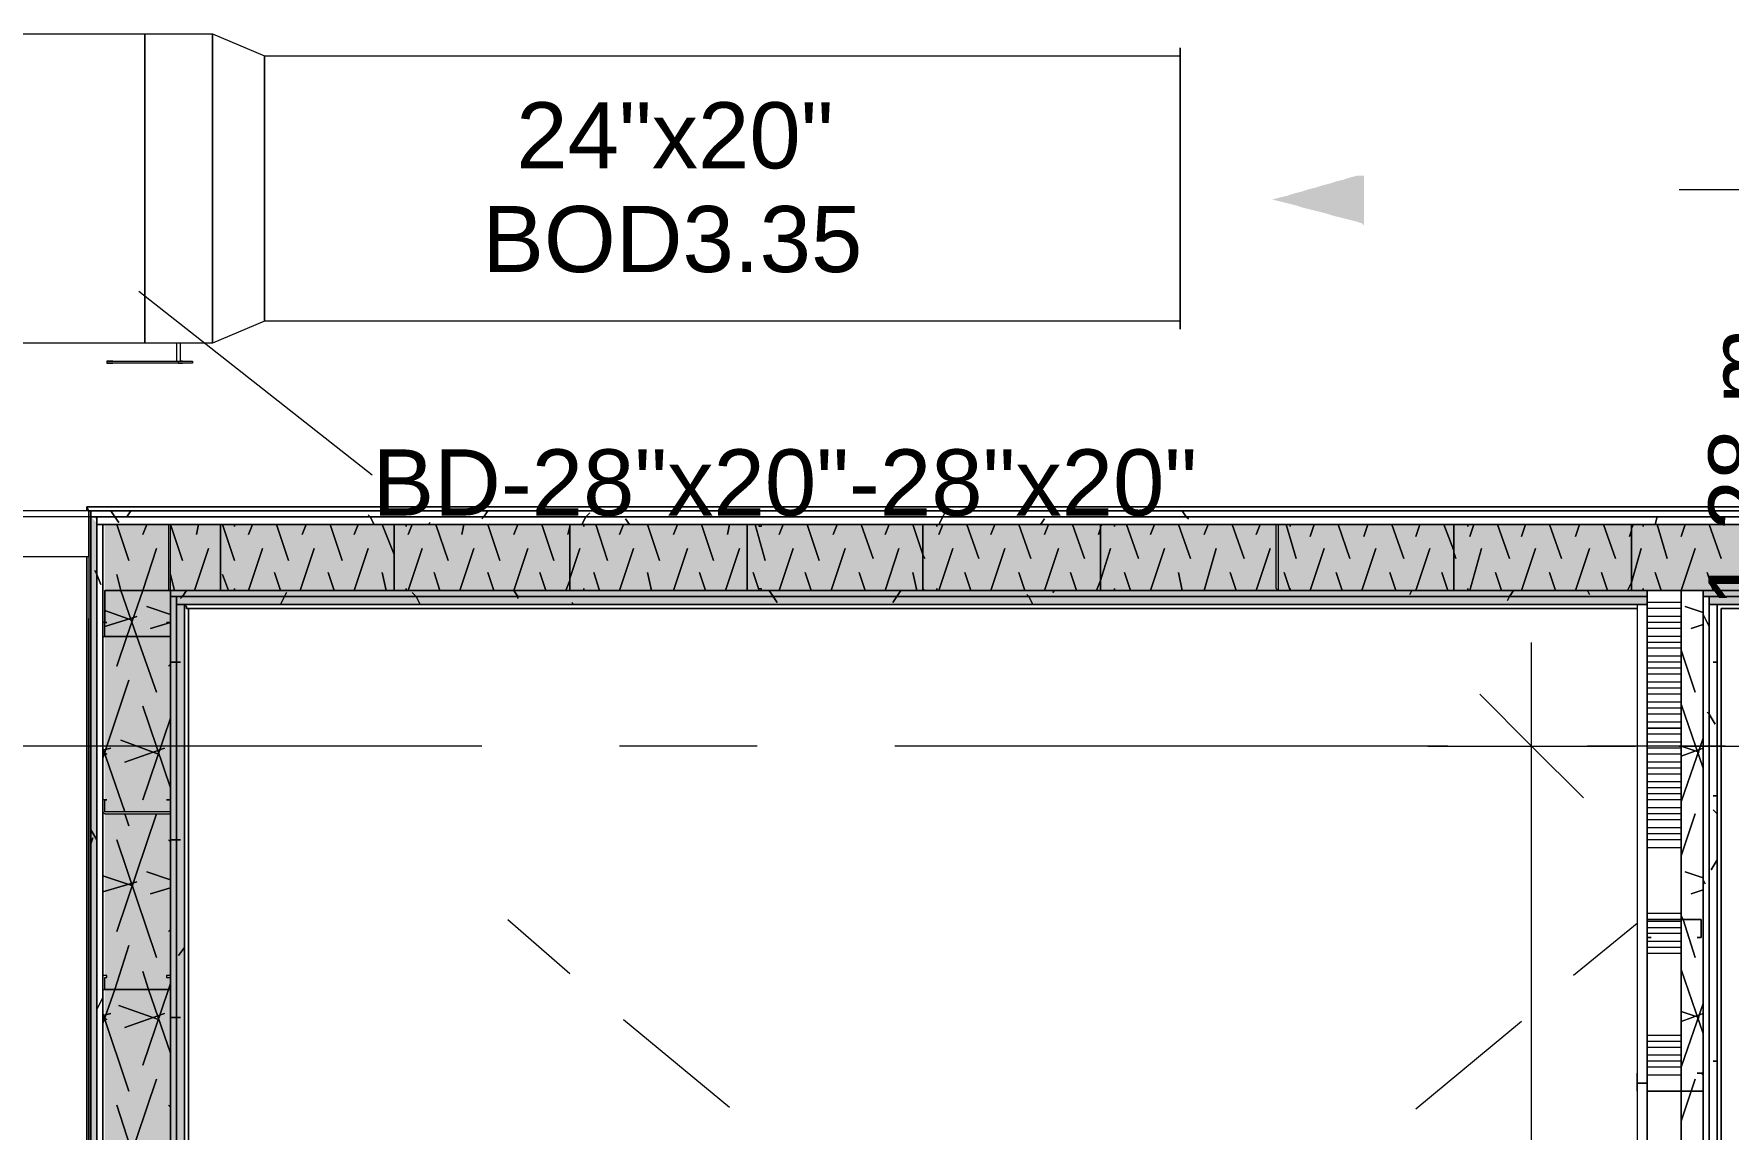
# Model space of a CAD drawing. Header units: metres. Extents: x -2 to 237, y -8 to 52.
# Drawn here: x 19.262 to 23.153, y 32.763 to 35.279 of the extents above; entities that cross this region are included whole.
import ezdxf

# ---------------------------------------------------------------- set-up
doc = ezdxf.new("R2010")
doc.units = ezdxf.units.M
doc.layers.add('HVAC - Ductos', color=5, linetype='Continuous', lineweight=0)
doc.layers.add('PDF3_Text', color=7, linetype='Continuous', lineweight=0)
doc.layers.add('PDF3_Geometry', color=7, linetype='Continuous', lineweight=0, true_color=0xaaaaaa)
doc.layers.add('PDF3_Solid Fills', color=7, linetype='Continuous', lineweight=0, true_color=0xffffff)
doc.styles.add('PDF Helvetica', font='')
doc.styles.get('PDF Helvetica').set_extended_font_data('Helvetica')

msp = doc.modelspace()

# ---------------------------------------------------------------- hatches: boundary and pattern name
at = {"layer": 'HVAC - Ductos', "lineweight": 0, "transparency": 33554559}
msp.add_hatch(color=256, dxfattribs=at).paths.add_polyline_path([(22.3166, 34.8391), (22.3166, 34.9537), (22.3029, 34.9537), (22.2845, 34.9491), (22.2708, 34.9445), (22.2525, 34.9399), (22.2387, 34.9354), (22.2204, 34.9308), (22.2066, 34.9262), (22.1883, 34.9217), (22.1745, 34.9171), (22.1562, 34.9125), (22.1425, 34.9079), (22.1058, 34.8987), (22.1608, 34.8849), (22.1745, 34.8804), (22.2295, 34.8667), (22.2433, 34.8621), (22.2983, 34.8483), (22.312, 34.8437)])
at = {"layer": 'PDF3_Solid Fills', "lineweight": 0, "transparency": 33554559}
h = msp.add_hatch(color=256, dxfattribs=at)
h.paths.add_polyline_path([(19.4062, 34.1562), (19.3925, 34.1699), (19.3879, 34.1699), (19.3879, 24.0132), (19.3925, 24.0132), (19.4062, 24.0086)])
h.paths.add_polyline_path([(19.4062, 34.1608), (19.4062, 34.1699), (19.397, 34.1699)])
h = msp.add_hatch(color=256, dxfattribs=at)
h.paths.add_polyline_path([(23.1095, 33.9866), (23.1095, 33.9683), (25.5433, 33.9683), (25.5433, 33.9866)])
h.paths.add_polyline_path([(29.0726, 33.9683), (29.0954, 33.9683), (29.0954, 34.1699), (29.0817, 34.1699), (29.0817, 33.9866), (29.0726, 33.9866)])
h.paths.add_polyline_path([(25.6854, 33.9866), (25.6854, 33.9683), (28.9304, 33.9683), (28.9304, 33.9866)])
h.paths.add_polyline_path([(22.9675, 33.9866), (19.5895, 33.9866), (19.5895, 33.9683), (22.9675, 33.9683)])
h = msp.add_hatch(color=256, dxfattribs=at)
h.paths.add_polyline_path([(19.5712, 34.0004), (19.5712, 34.1516), (19.4245, 34.1516), (19.4245, 34.0004)])
h.paths.add_polyline_path([(19.5757, 34.1516), (19.5757, 34.0004), (29.0634, 34.0004), (29.0634, 34.1516)])
for points in [[(29.0772, 34.005), (29.0772, 34.1516), (19.5757, 34.1516), (19.5712, 34.005), (19.5712, 34.1516), (19.4245, 34.1516), (19.4245, 34.0004), (29.0954, 34.0004), (29.0954, 34.1516), (29.0817, 34.1516)], [(19.4245, 34.0004), (19.4245, 31.4612), (19.5483, 31.4612), (19.4245, 31.4566), (19.4199, 24.1828), (19.5735, 24.1782), (19.5757, 24.1782), (19.5757, 34.0004)]]:
    msp.add_hatch(color=256, dxfattribs=at).paths.add_polyline_path(points)
h = msp.add_hatch(color=256, dxfattribs=at)
h.paths.add_polyline_path([(29.0772, 34.0004), (29.0772, 34.1516), (29.0726, 34.1516), (29.0726, 33.9867), (29.0817, 33.9867), (29.0817, 34.0004)])
h.paths.add_polyline_path([(25.6854, 34.0004), (25.6854, 33.9867), (28.9442, 33.9867), (28.9442, 34.0004)])
h.paths.add_polyline_path([(23.0958, 34.0004), (23.0958, 33.9867), (25.5617, 33.9867), (25.5617, 34.0004)])
h.paths.add_polyline_path([(22.9675, 34.0004), (19.5757, 34.0004), (19.5757, 33.9867), (22.9675, 33.9867)])
h = msp.add_hatch(color=256, dxfattribs=at)
h.paths.add_polyline_path([(19.5757, 31.0211), (19.5895, 31.0211), (19.5895, 33.9866), (19.5757, 33.9866)])
h.paths.add_polyline_path([(19.5895, 30.8928), (19.5757, 30.8928), (19.5757, 24.1919), (19.5895, 24.1919)])
h = msp.add_hatch(color=256, dxfattribs=at)
h.paths.add_polyline_path([(19.5895, 31.0211), (19.6078, 31.0211), (19.6078, 33.9683), (19.5895, 33.9683)])
h.paths.add_polyline_path([(19.5895, 24.2103), (19.6078, 24.2103), (19.6078, 30.8745), (19.5895, 30.8745)])

# ---------------------------------------------------------------- linework, layer by layer
at = {"layer": 'HVAC - Ductos', "lineweight": 0}
for points in [[(19.5162, 34.5687), (19.2091, 34.5687), (19.2091, 35.2791), (19.5162, 35.2791)], [(19.7912, 34.6191), (19.672, 34.5687), (19.672, 35.2791), (19.7912, 35.2287)], [(19.7912, 35.2287), (21.8949, 35.2287), (21.8949, 34.6191), (19.7912, 34.6191)], [(21.8949, 34.6008), (21.8949, 35.2471)], [(21.8949, 35.2287), (21.8949, 34.6191)], [(21.8949, 35.2012), (21.8949, 35.2058)], [(21.8949, 35.1875), (21.8949, 35.1921)], [(21.8949, 35.0867), (21.8949, 35.0912)], [(21.8949, 35.0729), (21.8949, 35.0775)], [(21.8949, 34.9217), (21.8949, 34.9262)], [(21.8949, 34.9079), (21.8949, 34.9125)], [(21.8949, 34.7933), (21.8949, 34.7979)], [(21.8949, 34.7567), (21.8949, 34.7612)], [(21.8949, 34.7429), (21.8949, 34.7475)], [(21.8949, 34.6421), (21.8949, 34.6467)], [(21.8949, 34.6283), (21.8949, 34.6329)]]:
    msp.add_lwpolyline(points, close=True, dxfattribs=at)
for points in [[(21.8949, 35.2287), (21.8949, 34.6191), (21.8949, 35.2287)], [(21.8949, 35.2287), (21.8949, 34.6191), (21.8949, 35.2287)], [(21.8949, 35.2287), (21.8949, 34.6191), (21.8949, 35.2287)], [(21.8949, 35.2287), (21.8949, 34.6191), (21.8949, 35.2287)], [(21.8949, 35.2287), (21.8949, 34.6191), (21.8949, 35.2287)], [(21.8949, 35.2287), (21.8949, 34.6191), (21.8949, 35.2287)], [(21.8949, 35.2287), (21.8949, 34.6191), (21.8949, 35.2287)], [(21.8949, 35.2287), (21.8949, 34.6191), (21.8949, 35.2287)], [(21.8949, 35.2287), (21.8949, 34.6191), (21.8949, 35.2287)], [(21.8949, 35.2287), (21.8949, 34.6191), (21.8949, 35.2287)], [(21.8949, 35.2287), (21.8949, 34.6191), (21.8949, 35.2287)], [(21.8949, 35.2287), (21.8949, 34.6191), (21.8949, 35.2287)], [(21.8949, 35.2287), (21.8949, 34.6191), (21.8949, 35.2287)], [(21.8949, 35.2287), (21.8949, 34.6191), (21.8949, 35.2287)], [(21.8949, 35.2287), (21.8949, 34.6191), (21.8949, 35.2287)], [(21.8949, 35.2287), (21.8949, 34.6191), (21.8949, 35.2287)], [(21.8949, 35.2287), (21.8949, 34.6191), (21.8949, 35.2287)], [(21.8949, 35.2287), (21.8949, 34.6191), (21.8949, 35.2287)], [(21.8949, 35.2287), (21.8949, 34.6191), (21.8949, 35.2287)], [(21.8949, 35.2287), (21.8949, 34.6191), (21.8949, 35.2287)], [(21.8949, 35.2287), (21.8949, 34.6191), (21.8949, 35.2287)], [(21.8949, 35.2287), (21.8949, 34.6191), (21.8949, 35.2287)], [(21.8949, 35.2287), (21.8949, 34.6191), (21.8949, 35.2287)], [(21.8949, 35.2287), (21.8949, 34.6191), (21.8949, 35.2287)], [(21.8949, 35.2287), (21.8949, 34.6191), (21.8949, 35.2287)], [(21.8949, 35.2287), (21.8949, 34.6191), (21.8949, 35.2287)], [(21.8949, 35.2287), (21.8949, 34.6191), (21.8949, 35.2287)], [(21.8949, 35.2287), (21.8949, 34.6191), (21.8949, 35.2287)], [(21.8949, 35.2287), (21.8949, 34.6191), (21.8949, 35.2287)], [(21.8949, 35.2287), (21.8949, 34.6191), (21.8949, 35.2287)], [(21.8949, 35.2287), (21.8949, 34.6191), (21.8949, 35.2287)], [(21.8949, 35.2287), (21.8949, 34.6191), (21.8949, 35.2287)], [(21.8949, 35.2287), (21.8949, 34.6191), (21.8949, 35.2287)], [(21.8949, 35.2287), (21.8949, 34.6191), (21.8949, 35.2287)], [(21.8949, 35.2287), (21.8949, 34.6191), (21.8949, 35.2287)], [(21.8949, 35.2287), (21.8949, 34.6191), (21.8949, 35.2287)], [(21.8949, 35.2287), (21.8949, 34.6191), (21.8949, 35.2287)], [(21.8949, 35.2287), (21.8949, 34.6191), (21.8949, 35.2287)], [(21.8949, 35.2287), (21.8949, 34.6191), (21.8949, 35.2287)], [(21.8949, 35.2012), (21.8949, 35.2058), (21.8949, 35.2012)], [(21.8949, 35.1875), (21.8949, 35.1921), (21.8949, 35.1875)], [(21.8949, 35.1371), (21.8949, 35.1417), (21.8949, 35.1371)], [(21.8949, 35.0867), (21.8949, 35.0912), (21.8949, 35.0867)], [(21.8949, 35.0729), (21.8949, 35.0775), (21.8949, 35.0729)], [(21.8949, 35.0225), (21.8949, 35.0271), (21.8949, 35.0225)], [(21.8949, 34.9721), (21.8949, 34.9767), (21.8949, 34.9721)], [(21.8949, 34.9721), (21.8949, 34.9767), (21.8949, 34.9721)], [(21.8949, 34.9217), (21.8949, 34.9262), (21.8949, 34.9217)], [(21.8949, 34.9079), (21.8949, 34.9125), (21.8949, 34.9079)], [(23.0408, 34.9217), (23.2791, 34.9217), (23.5175, 34.9217)], [(21.8949, 34.8575), (21.8949, 34.8621), (21.8949, 34.8575)], [(21.8949, 34.8071), (21.8949, 34.8117), (21.8949, 34.8071)], [(21.8949, 34.8071), (21.8949, 34.8117), (21.8949, 34.8071)], [(21.8949, 34.7933), (21.8949, 34.7979), (21.8949, 34.7933)], [(21.8949, 34.7567), (21.8949, 34.7612), (21.8949, 34.7567)], [(21.8949, 34.7429), (21.8949, 34.7475), (21.8949, 34.7429)], [(19.5025, 34.6879), (20.0387, 34.2662)], [(21.8949, 34.6925), (21.8949, 34.6971), (21.8949, 34.6925)], [(21.8949, 34.6421), (21.8949, 34.6467), (21.8949, 34.6421)], [(21.8949, 34.6283), (21.8949, 34.6329), (21.8949, 34.6283)], [(22.7017, 29.8616), (22.7017, 33.8812)], [(22.5825, 33.7621), (22.7017, 33.6429), (22.8208, 33.5237)], [(22.4633, 33.6429), (22.7017, 33.6429), (22.94, 33.6429)], [(23.0408, 33.6429), (23.2791, 33.6429), (23.5175, 33.6429)]]:
    msp.add_lwpolyline(points, dxfattribs=at)
at = {"layer": 'PDF3_Geometry', "color": 1, "lineweight": 0}
for points in [[(19.672, 34.5687), (19.5162, 34.5687), (19.5162, 35.2791), (19.672, 35.2791)], [(19.5941, 34.5229), (19.5987, 34.5229), (19.6033, 34.5229), (19.5987, 34.5229)]]:
    msp.add_lwpolyline(points, close=True, dxfattribs=at)
for points in [[(19.4429, 34.5275), (19.4383, 34.5275), (19.4337, 34.5275), (19.4291, 34.5275), (19.4337, 34.5275), (19.4383, 34.5275), (19.4429, 34.5275), (19.5941, 34.5275), (19.6262, 34.5275), (19.6262, 34.5229), (19.5941, 34.5229), (19.5941, 34.5275), (19.5987, 34.5275), (19.6033, 34.5275), (19.5987, 34.5275), (19.5987, 34.5687)], [(19.5895, 34.5687), (19.5895, 34.5275)], [(19.4291, 34.5275), (19.4291, 34.5229)], [(19.5941, 34.5229), (19.4429, 34.5229), (19.4383, 34.5229), (19.4337, 34.5229), (19.4291, 34.5229), (19.4337, 34.5229), (19.4383, 34.5229), (19.4429, 34.5229)]]:
    msp.add_lwpolyline(points, dxfattribs=at)
at = {"layer": 'PDF3_Geometry', "lineweight": 0}
for points in [[(17.3987, 23.9902), (19.3879, 23.9902), (29.0954, 23.9902), (29.2054, 23.9902), (29.2054, 24.114), (29.0954, 24.114), (29.0954, 24.2103), (29.0954, 30.8608), (29.1, 30.8608), (29.1, 31.6399), (29.1, 31.7316), (29.1, 33.9683), (29.0954, 33.9683), (29.0954, 34.1837), (19.3879, 34.1837), (17.3987, 34.1837)], [(19.3879, 34.0783), (19.3879, 34.1516), (19.3879, 34.1699), (17.3987, 34.1699)], [(23.3663, 34.1837), (19.3879, 34.1837), (19.3833, 34.1929), (19.3833, 34.1837), (19.3833, 34.1929), (23.3663, 34.1929), (23.3663, 34.1837), (23.3663, 34.1929), (19.3833, 34.1929), (19.3879, 34.1837), (19.3925, 34.1837), (29.0954, 34.1837), (29.0954, 34.1929), (25.2959, 34.1929), (25.2959, 34.1837), (29.0954, 34.1837)], [(25.2959, 34.1837), (23.3663, 34.1837), (19.3879, 34.1837), (19.3925, 34.1837), (19.3925, 34.1699), (19.3925, 33.9683), (19.3925, 24.2103), (19.3925, 24.0086), (19.3925, 23.9948), (19.3925, 23.9902), (19.3879, 23.9902), (19.3879, 23.9948), (19.3879, 24.0086), (19.3879, 24.0224), (19.3879, 24.1003)], [(29.0954, 34.1837), (19.3879, 34.1837), (29.0954, 34.1837)], [(19.3879, 34.1837), (19.3879, 34.1699)], [(19.3925, 34.1699), (19.3879, 34.1699), (19.3879, 34.0783), (19.3879, 33.9683)], [(19.4062, 24.2103), (19.4062, 33.9683), (19.4062, 34.1516), (19.4062, 34.1699), (29.0817, 34.1699), (29.0817, 34.1516), (29.0817, 34.0004), (29.0817, 33.9866), (29.0726, 33.9866)], [(29.0634, 34.1516), (19.4199, 34.1516), (19.4199, 34.0004), (19.4199, 33.9683), (19.4199, 24.2103), (19.4199, 24.1782), (19.4199, 24.0224), (29.0954, 24.0224), (29.0954, 24.0498), (29.0954, 24.1003), (29.0772, 24.1003), (29.0634, 24.1003)], [(19.5757, 24.1782), (19.5757, 34.0004), (19.4245, 34.0004), (28.9304, 34.0004), (29.0954, 34.0004), (29.0954, 34.1516), (19.4199, 34.1516), (19.4199, 34.0004), (19.4199, 24.1782)], [(17.3987, 34.0783), (19.3879, 34.0783), (19.3879, 33.9683), (19.3879, 24.2103), (19.3879, 24.1003), (19.1679, 24.1003)], [(19.5757, 31.0211), (19.5757, 33.9683), (19.5757, 33.9866), (19.5757, 34.0004), (22.9675, 34.0004), (22.9675, 33.9866), (22.9675, 33.9683), (22.9675, 33.2441), (22.9675, 31.0211)], [(22.9675, 33.9866), (19.5895, 33.9866), (19.5895, 33.9683), (19.5895, 31.0211), (19.5757, 31.0211), (19.5757, 30.9433), (19.5757, 30.8928), (19.5895, 30.8928), (19.6079, 30.8928), (21.2899, 30.8928), (22.3945, 30.8928), (23.0958, 30.8928), (23.0958, 30.8745), (22.3945, 30.8745), (22.3945, 30.8928), (22.3945, 30.8791)], [(25.5433, 33.9866), (23.1095, 33.9866), (23.1095, 33.9683), (23.1095, 30.8745), (23.0958, 30.8745), (22.9445, 30.8745), (22.3945, 30.8745), (22.3945, 30.8608), (21.2899, 30.8608), (19.6079, 30.8608), (21.2899, 30.8608), (21.2899, 30.8745), (22.3945, 30.8745), (23.1095, 30.8745), (23.1095, 30.8608), (22.3945, 30.8608), (22.3945, 30.8745), (21.2899, 30.8745), (19.6079, 30.8745), (19.5895, 30.8745), (19.5895, 24.2103)], [(21.2899, 30.8791), (21.2899, 30.8928), (22.3945, 30.8928), (22.3945, 30.9433), (22.7658, 30.9433), (22.9445, 30.9433), (22.9675, 30.9433), (23.0454, 30.9433), (23.0454, 31.0211), (23.0454, 31.6308), (23.0454, 32.2403), (23.0454, 32.8499), (23.0454, 33.2441), (23.0454, 33.9683), (23.0454, 34.0004), (23.0958, 34.0004), (23.0454, 34.0004), (22.9675, 34.0004), (23.0454, 34.0004)], [(25.612, 31.1678), (25.5617, 31.1678), (25.5617, 32.6162), (25.5617, 33.9683), (25.5617, 33.9866), (25.5617, 34.0004), (25.612, 34.0004), (25.5617, 34.0004), (23.0958, 34.0004), (23.0958, 33.9866), (23.0958, 33.9683), (23.0958, 30.8928), (23.0454, 30.8928), (22.9445, 30.8928), (22.3945, 30.8928)], [(19.6079, 24.2103), (19.6079, 30.8608), (21.2899, 30.8608), (21.2899, 31.0441), (19.6079, 31.0441), (19.6079, 33.9683), (22.9445, 33.9683), (22.9445, 31.0441), (22.3945, 31.0441), (22.3945, 30.8608), (22.9445, 30.8608), (23.1279, 30.8608), (23.1279, 33.9683), (25.5296, 33.9683), (25.5296, 32.6162), (25.7129, 32.6162), (25.7129, 33.9683), (28.9121, 33.9683), (28.9121, 33.8308)], [(22.9445, 33.9683), (22.9675, 33.9683), (22.9445, 33.9683), (19.6079, 33.9683), (22.9445, 33.9683), (19.6079, 33.9683), (22.9445, 33.9683), (19.6079, 33.9683), (19.6125, 33.9637), (19.6125, 33.9591), (19.617, 33.9591), (19.617, 31.0441), (19.617, 33.9591), (19.6125, 33.9591), (19.6125, 33.9637), (19.6079, 33.9683), (22.9445, 33.9683), (19.6079, 33.9683), (19.6125, 33.9637), (19.6125, 33.9591), (19.617, 33.9591), (22.9445, 33.9591), (19.617, 33.9591), (19.617, 31.0441), (19.617, 33.9591), (19.6125, 33.9591), (19.6125, 33.9637), (19.6079, 33.9683), (19.6079, 31.0441), (19.6079, 33.9683), (19.6079, 31.0441)], [(19.6079, 31.0441), (19.6079, 33.9683), (19.6079, 31.0441)], [(19.6079, 31.0441), (19.6079, 33.9683), (19.6079, 31.0441)], [(19.6079, 31.0441), (19.6079, 33.9683), (19.6079, 31.0441)], [(19.6079, 33.9683), (19.6079, 31.0441), (19.6079, 33.9683)], [(19.6079, 33.9683), (22.9445, 33.9683), (19.6079, 33.9683)], [(19.617, 24.2194), (19.617, 30.8516), (23.137, 30.8516), (23.1325, 30.8516), (23.1279, 30.8562), (23.1279, 30.8608), (19.6079, 30.8608), (19.6079, 24.2103), (19.6079, 30.8608), (19.6079, 24.2103), (19.6079, 30.8608), (19.6079, 24.2103), (19.6079, 30.8562), (23.1279, 30.8562), (23.1279, 33.9683), (23.1279, 30.8608), (23.1279, 33.9683), (23.1279, 30.8608), (23.1279, 33.9683), (23.1279, 30.8562), (19.6079, 30.8562), (19.6079, 24.2103)], [(23.3663, 33.9683), (23.1279, 33.9683), (23.1279, 30.8608), (23.1279, 30.8562), (23.1325, 30.8516), (23.137, 30.8516), (19.617, 30.8516), (19.617, 24.2194)], [(25.2959, 33.9683), (23.3663, 33.9683), (23.16, 33.9683), (23.3663, 33.9683), (23.3663, 33.9637), (23.3663, 33.9683), (23.1279, 33.9683), (23.3663, 33.9683), (23.1279, 33.9683), (25.5296, 33.9683)], [(23.137, 30.8516), (23.1325, 30.8516), (23.1279, 30.8562), (23.1279, 30.8608), (23.1279, 33.9683)], [(23.1279, 33.9683), (23.1279, 30.8608)], [(25.5296, 33.9683), (23.1279, 33.9683), (25.5296, 33.9683)], [(23.137, 30.8516), (23.137, 33.9591)], [(23.137, 33.9591), (23.137, 30.8516)], [(23.137, 30.8516), (23.137, 33.9591)], [(23.137, 33.9591), (23.137, 30.8516)], [(20.2907, 33.6429), (19.0166, 33.6429)], [(20.9233, 33.6429), (20.6071, 33.6429)], [(22.5091, 33.6429), (21.2395, 33.6429)], [(23.1462, 33.6429), (22.83, 33.6429)], [(20.3503, 33.2441), (20.4925, 33.1203)], [(22.9445, 33.2349), (22.7979, 33.1157)], [(20.6162, 33.0149), (20.8591, 32.8133)], [(22.6787, 33.0104), (22.4358, 32.8087)]]:
    msp.add_lwpolyline(points, dxfattribs=at)
for points in [[(19.3879, 34.1699), (19.3879, 34.1837)], [(19.3879, 34.1837), (19.3879, 23.9948), (19.3925, 23.9948), (19.3925, 34.1837)], [(29.0954, 34.1699), (29.0954, 34.1837), (19.3925, 34.1837), (19.3925, 34.1699)], [(19.4062, 24.0086), (19.4062, 34.1699), (19.3925, 34.1699), (19.3925, 24.0086)], [(29.0954, 34.1516), (29.0954, 34.1699), (19.4062, 34.1699), (19.4062, 34.1516)], [(19.4062, 34.1516), (19.4062, 24.0224), (19.4199, 24.0224), (19.4199, 34.1516)], [(19.5757, 34.1516), (19.5483, 34.1516), (19.5712, 34.1516), (19.5712, 34.0004), (19.4979, 34.0004), (19.5757, 34.0004)], [(19.6903, 34.0004), (19.6903, 34.005), (19.6903, 34.1516), (19.7225, 34.1516), (19.7225, 34.1471), (19.7225, 34.1516), (19.6903, 34.1516), (19.6903, 34.005), (19.6903, 34.0004), (19.7225, 34.0004)], [(20.0891, 34.0004), (20.0891, 34.005), (20.0891, 34.1516), (20.1166, 34.1516), (20.1166, 34.1471), (20.1166, 34.1516), (20.0891, 34.1516), (20.0891, 34.005), (20.0891, 34.0004), (20.1166, 34.0004)], [(20.4971, 34.0004), (20.4925, 34.0004), (20.4925, 34.005), (20.4925, 34.1516), (20.4971, 34.1516), (20.5245, 34.1516), (20.5245, 34.1471), (20.5245, 34.1516), (20.4971, 34.1516), (20.4925, 34.1516), (20.4925, 34.005), (20.4925, 34.0004), (20.4971, 34.0004), (20.5245, 34.0004)], [(20.9003, 34.0004), (20.9003, 34.005), (20.9003, 34.1516), (20.9325, 34.1516), (20.9325, 34.1471), (20.9279, 34.1471), (20.9279, 34.1516), (20.9003, 34.1516), (20.9003, 34.005), (20.9003, 34.0004), (20.9279, 34.0004), (20.9279, 34.005), (20.9325, 34.005), (20.9325, 34.0004)], [(21.3083, 34.0004), (21.3037, 34.0004), (21.3037, 34.005), (21.3037, 34.1516), (21.3083, 34.1516), (21.3358, 34.1516), (21.3358, 34.1471), (21.3358, 34.1516), (21.3083, 34.1516), (21.3037, 34.1516), (21.3037, 34.005), (21.3083, 34.0004), (21.3358, 34.0004)], [(21.7117, 34.0004), (21.7117, 34.005), (21.7117, 34.1516), (21.7437, 34.1516), (21.7437, 34.1471), (21.7437, 34.1516), (21.7117, 34.1516), (21.7117, 34.005), (21.7117, 34.0004), (21.7437, 34.0004)], [(22.1195, 34.0004), (22.1149, 34.005), (22.1149, 34.1516), (22.1195, 34.1516), (22.1471, 34.1516), (22.1471, 34.1471), (22.1471, 34.1516), (22.1195, 34.1516), (22.1195, 34.005), (22.1195, 34.0004), (22.1471, 34.0004)], [(22.5229, 34.0004), (22.5229, 34.005), (22.5229, 34.1516), (22.555, 34.1516), (22.555, 34.1471), (22.555, 34.1516), (22.5229, 34.1516), (22.5229, 34.005), (22.5229, 34.0004), (22.555, 34.0004)], [(22.9308, 34.0004), (22.9308, 34.005), (22.9308, 34.1516), (22.9583, 34.1516), (22.9583, 34.1471), (22.9583, 34.1516), (22.9308, 34.1516), (22.9308, 34.005), (22.9308, 34.0004), (22.9583, 34.0004)], [(19.3833, 34.0783), (19.3833, 24.1003)], [(19.4245, 34.0004), (19.4245, 33.9271), (19.4245, 34.0004), (19.5757, 34.0004)], [(19.5757, 33.9775), (19.5757, 34.0004)], [(22.9675, 34.0004), (19.5757, 34.0004), (19.5757, 33.9866), (22.9675, 33.9866)], [(19.5757, 31.0211), (19.5895, 31.0211), (19.5895, 33.9866), (19.5757, 33.9866)], [(22.9675, 33.9866), (19.5895, 33.9866), (19.5895, 33.9683), (22.9675, 33.9683)], [(19.7225, 34.005), (19.7225, 34.0004)], [(20.1166, 34.005), (20.1166, 34.0004)], [(20.5245, 34.005), (20.5245, 34.0004)], [(21.3358, 34.005), (21.3358, 34.0004)], [(21.7437, 34.005), (21.7437, 34.0004)], [(22.1471, 34.005), (22.1471, 34.0004)], [(22.555, 34.005), (22.555, 34.0004)], [(22.9583, 34.005), (22.9583, 34.0004)], [(23.0454, 30.9433), (23.0454, 31.0211), (23.0454, 31.6308), (23.0454, 32.2403), (23.0454, 32.8499), (23.0454, 33.2441), (23.0454, 34.0004), (22.9675, 34.0004), (22.9675, 33.2441), (22.9675, 31.0211), (22.9675, 30.9433)], [(23.0454, 34.0004), (23.0454, 33.2441), (23.0454, 32.8499), (23.0454, 32.2403), (23.0454, 31.6308), (23.0454, 31.0211), (23.0454, 30.8928), (23.0958, 30.8928), (23.0958, 34.0004)], [(23.0958, 33.9866), (25.5617, 33.9866), (25.5617, 34.0004), (23.0958, 34.0004)], [(23.0958, 33.9866), (23.0958, 30.8745), (23.1095, 30.8745), (23.1095, 33.9866)], [(23.1095, 33.9683), (25.5433, 33.9683), (25.5433, 33.9866), (23.1095, 33.9866)], [(19.3879, 24.224), (19.3879, 33.9362)], [(19.5895, 31.0211), (19.6079, 31.0211), (19.6079, 33.9683), (19.5895, 33.9683)], [(19.6079, 33.9683), (22.9445, 33.9683)], [(19.617, 33.9591), (22.9445, 33.9591)], [(22.9445, 33.9683), (22.9445, 31.0211), (22.9675, 31.0211), (22.9675, 33.2441), (22.9675, 33.9683)], [(23.1279, 30.8608), (23.1279, 33.9683), (23.1095, 33.9683), (23.1095, 30.8608), (23.1279, 30.8608), (23.1279, 33.9683)], [(23.1279, 33.9683), (23.3663, 33.9683)], [(23.3663, 33.9637), (23.3663, 33.9591), (23.137, 33.9591), (23.3663, 33.9591)], [(23.3663, 33.9637), (23.3663, 33.9591), (23.137, 33.9591), (23.3663, 33.9591)], [(19.4199, 33.9271), (19.4199, 33.8949), (19.4245, 33.8949), (19.5712, 33.8949), (19.5757, 33.8949), (19.5757, 33.9271), (19.5666, 33.9271), (19.5757, 33.9271), (19.5757, 33.8949), (19.5712, 33.8949), (19.4245, 33.8949), (19.4245, 33.9271), (19.4291, 33.9271)], [(19.4199, 33.5191), (19.4199, 33.4916), (19.4245, 33.4871), (19.5712, 33.4871), (19.5757, 33.4871), (19.5757, 33.4916), (19.5757, 33.5191), (19.5666, 33.5191), (19.5757, 33.5191), (19.5757, 33.4916), (19.5712, 33.4916), (19.4245, 33.4916), (19.4245, 33.5191), (19.4291, 33.5191)], [(23.0913, 33.2029), (23.0821, 33.2029), (23.0913, 33.2029), (23.0913, 33.2441), (22.9675, 33.2441), (22.9675, 33.2029), (22.9767, 33.2029), (22.9675, 33.2029), (22.9675, 33.2441), (23.0913, 33.2441)], [(19.4199, 33.1157), (19.4199, 33.0837), (19.4245, 33.0837), (19.5712, 33.0837), (19.5757, 33.0837), (19.5757, 33.1157), (19.5666, 33.1157), (19.5666, 33.1112), (19.5757, 33.1112), (19.5757, 33.0837), (19.5712, 33.0837), (19.4245, 33.0837), (19.4245, 33.1112), (19.4291, 33.1112), (19.4291, 33.1157)], [(22.9675, 32.8912), (22.9675, 32.8683), (22.9445, 32.8683), (22.9445, 32.8499), (22.9445, 32.8912), (22.9445, 32.882), (22.9445, 32.8912), (22.9445, 32.8499), (22.9445, 32.8683), (22.9675, 32.8683), (22.9675, 32.8499), (23.0913, 32.8499), (23.0958, 32.8499), (23.0958, 32.8866), (23.0958, 32.8912), (23.0913, 32.8912), (23.0821, 32.8912), (23.0913, 32.8912), (23.0958, 32.8866), (23.0958, 32.8499), (23.0913, 32.8499), (22.9675, 32.8499)]]:
    msp.add_lwpolyline(points, close=True, dxfattribs=at)
at = {"layer": 'PDF3_Geometry', "color": 254, "lineweight": 0, "true_color": 0xeaeaea}
for points in [[(19.4475, 34.1699), (19.4566, 34.1562), (19.4475, 34.1699), (19.4383, 34.1837)], [(19.4749, 34.1699), (19.4841, 34.1837)], [(20.0341, 34.1699), (20.0433, 34.1516), (20.0341, 34.1699), (20.0295, 34.1745)], [(20.2907, 34.1653), (20.2953, 34.1699), (20.3045, 34.1837), (20.2953, 34.1699)], [(20.5199, 34.1516), (20.5291, 34.1699), (20.5383, 34.1791), (20.5291, 34.1699)], [(21.3404, 34.1516), (21.3495, 34.1699), (21.3541, 34.1791), (21.3495, 34.1699)], [(21.9087, 34.1699), (21.9133, 34.1653), (21.9087, 34.1699), (21.8995, 34.1837)], [(22.9858, 34.1516), (22.9904, 34.1699), (22.995, 34.1699), (22.9904, 34.1699)], [(23.1141, 34.1791), (23.1187, 34.1837)], [(20.1671, 34.1516), (20.1716, 34.1562)], [(20.6208, 34.1653), (20.6299, 34.1516)], [(21.5741, 34.1516), (21.5833, 34.1653)], [(19.4062, 34.0371), (19.4153, 34.0141), (19.4062, 34.0371), (19.4016, 34.0462)], [(19.6033, 33.9866), (19.6125, 34.0004), (19.6033, 33.9866), (19.5987, 33.9821)], [(19.837, 33.9866), (19.8416, 33.9958), (19.837, 33.9866), (19.8279, 33.9683)], [(20.1303, 33.9958), (20.1395, 33.9866), (20.1487, 33.9683), (20.1395, 33.9866)], [(20.3641, 34.0004), (20.3733, 33.9866), (20.3733, 33.9821), (20.3733, 33.9866)], [(20.4971, 33.9729), (20.5016, 33.9683)], [(20.9508, 34.0004), (20.9599, 33.9866), (20.9691, 33.9729), (20.9599, 33.9866)], [(21.2441, 33.9866), (21.2533, 34.0004), (21.2441, 33.9866), (21.2349, 33.9729)], [(21.5421, 33.9912), (21.5467, 33.9866), (21.5558, 33.9683), (21.5467, 33.9866)], [(21.6017, 33.9958), (21.6062, 34.0004)], [(22.4221, 33.9912), (22.4267, 34.0004)], [(22.6513, 33.9866), (22.6604, 34.0004), (22.6513, 33.9866), (22.6467, 33.9775)], [(22.83, 34.0004), (22.8345, 33.9912)], [(23.0958, 33.9453), (23.1095, 33.9179)], [(19.5895, 33.8354), (19.5757, 33.8354), (19.5895, 33.8354), (19.5987, 33.8354)], [(23.1279, 33.8354), (23.1187, 33.8354)], [(23.1095, 33.7162), (23.1233, 33.6933), (23.1095, 33.7162), (23.105, 33.7208)], [(22.9675, 33.6841), (23.0454, 33.6841)], [(19.3925, 33.6566), (19.3925, 33.6521)], [(23.1279, 33.5283), (23.1187, 33.5283)], [(23.1187, 33.4962), (23.1279, 33.4871)], [(19.4062, 33.4275), (19.4062, 33.4229), (19.4062, 33.4275), (19.3925, 33.4504)], [(19.3925, 33.4183), (19.397, 33.432)], [(19.5895, 33.4275), (19.5757, 33.4275), (19.5895, 33.4275), (19.5987, 33.4275)], [(23.1141, 33.3587), (23.1279, 33.3816)], [(23.0958, 33.3358), (23.1004, 33.3266)], [(19.5941, 33.1616), (19.6079, 33.18)], [(19.4062, 33.0379), (19.4199, 33.0653)], [(19.5895, 33.0195), (19.5757, 33.0195), (19.5895, 33.0195), (19.5987, 33.0195)], [(23.1279, 32.9187), (23.1187, 32.9187)]]:
    msp.add_lwpolyline(points, close=True, dxfattribs=at)
at = {"layer": 'PDF3_Geometry', "color": 254, "lineweight": 0, "true_color": 0xd2d2d2}
for points in [[(19.452, 34.1516), (19.4795, 34.0691)], [(19.5208, 34.1516), (19.5116, 34.1287)], [(19.5757, 34.1516), (19.6033, 34.0691)], [(19.6399, 34.1516), (19.6353, 34.1287)], [(19.6949, 34.1516), (19.7225, 34.0691)], [(19.7637, 34.1516), (19.7545, 34.1287)], [(19.8187, 34.1516), (19.8462, 34.0691)], [(19.8875, 34.1516), (19.8783, 34.1287)], [(19.9425, 34.1516), (19.9699, 34.0691)], [(20.0066, 34.1516), (19.9975, 34.1287)], [(20.0616, 34.1516), (20.0891, 34.0829)], [(20.1303, 34.1516), (20.1212, 34.1287)], [(20.1853, 34.1516), (20.2129, 34.0691)], [(20.2495, 34.1516), (20.2449, 34.1287)], [(20.3045, 34.1516), (20.3321, 34.0691)], [(20.3733, 34.1516), (20.3641, 34.1287)], [(20.4283, 34.1516), (20.4558, 34.0691)], [(20.4925, 34.1471), (20.4879, 34.1287)], [(20.4971, 34.1516), (20.4925, 34.1516)], [(20.5521, 34.1516), (20.5795, 34.0691)], [(20.6162, 34.1516), (20.6071, 34.1287)], [(20.6712, 34.1516), (20.6987, 34.0691)], [(20.7399, 34.1516), (20.7308, 34.1287)], [(20.7949, 34.1516), (20.8225, 34.0691)], [(20.8591, 34.1516), (20.8545, 34.1287)], [(20.9187, 34.1516), (20.9416, 34.0691)], [(20.9829, 34.1516), (20.9737, 34.1287)], [(21.0379, 34.1516), (21.0653, 34.0691)], [(21.1066, 34.1516), (21.0975, 34.1287)], [(21.1617, 34.1516), (21.1891, 34.0737)], [(21.2258, 34.1516), (21.2166, 34.1287)], [(21.2808, 34.1516), (21.3037, 34.0829), (21.3083, 34.0737), (21.3037, 34.0829)], [(21.3495, 34.1516), (21.3404, 34.1287)], [(21.4045, 34.1516), (21.4321, 34.0737)], [(21.4687, 34.1516), (21.4595, 34.1287)], [(21.5237, 34.1516), (21.5512, 34.0737)], [(21.5925, 34.1516), (21.5833, 34.1287)], [(21.6475, 34.1516), (21.6749, 34.0737)], [(21.7117, 34.1425), (21.7071, 34.1287)], [(21.7162, 34.1516), (21.7117, 34.1471)], [(21.7712, 34.1516), (21.7987, 34.0737)], [(21.8354, 34.1516), (21.8262, 34.1287)], [(21.8904, 34.1516), (21.9179, 34.0737)], [(21.9591, 34.1516), (21.9499, 34.1287)], [(22.0141, 34.1516), (22.0416, 34.0737)], [(22.0783, 34.1516), (22.0691, 34.1287)], [(22.1379, 34.1516), (22.1608, 34.0737)], [(22.2021, 34.1516), (22.1929, 34.1241)], [(22.2571, 34.1516), (22.2845, 34.0737)], [(22.3258, 34.1516), (22.3166, 34.1241)], [(22.3808, 34.1516), (22.4083, 34.0737)], [(22.445, 34.1516), (22.4358, 34.1241)], [(22.5, 34.1516), (22.5229, 34.0921)], [(22.5687, 34.1516), (22.5595, 34.1241)], [(22.6237, 34.1516), (22.6513, 34.0737)], [(22.6879, 34.1516), (22.6787, 34.1241)], [(22.7429, 34.1516), (22.7704, 34.0737)], [(22.8117, 34.1516), (22.8025, 34.1241)], [(22.8666, 34.1516), (22.8941, 34.0737)], [(22.9308, 34.1379), (22.9263, 34.1241)], [(22.9354, 34.1516), (22.9308, 34.1425)], [(22.9904, 34.1516), (23.0133, 34.0737)], [(23.0545, 34.1516), (23.0454, 34.1241)], [(23.1095, 34.1516), (23.137, 34.0737)], [(19.5116, 34.0004), (19.4749, 33.8949), (19.452, 33.8262), (19.4749, 33.8949), (19.5116, 34.0004), (19.5437, 34.0966)], [(19.6629, 34.0966), (19.6307, 34.0004)], [(19.7866, 34.0966), (19.7545, 34.0004)], [(19.9057, 34.0966), (19.8737, 34.0004)], [(20.0295, 34.0966), (19.9975, 34.0004)], [(20.1533, 34.0966), (20.1212, 34.0004)], [(20.2725, 34.0966), (20.2403, 34.0004)], [(20.3962, 34.0966), (20.3641, 34.0004)], [(20.5153, 34.0966), (20.4925, 34.0279)], [(20.6391, 34.0966), (20.6071, 34.0004)], [(20.7629, 34.0966), (20.7308, 34.0004)], [(20.8821, 34.0966), (20.8499, 34.0004)], [(21.0058, 34.0966), (20.9737, 34.0004)], [(21.1249, 34.0966), (21.0929, 34.0004)], [(21.2487, 34.0966), (21.2166, 34.0004)], [(21.3725, 34.0966), (21.3404, 34.0004)], [(21.4916, 34.0966), (21.4595, 34.0004)], [(21.6154, 34.0966), (21.5833, 34.0004)], [(21.7345, 34.0966), (21.7117, 34.0233), (21.7025, 34.0004), (21.7117, 34.0233)], [(21.8583, 34.0966), (21.8262, 34.0004)], [(21.9775, 34.0966), (21.9499, 34.0004)], [(22.1013, 34.0966), (22.0691, 34.0004)], [(22.225, 34.0966), (22.1929, 34.0004)], [(22.3441, 34.0966), (22.312, 34.0004)], [(22.4679, 34.0966), (22.4358, 34.0004)], [(22.587, 34.0966), (22.5595, 34.0004)], [(22.7108, 34.0966), (22.6787, 34.0004)], [(22.8345, 34.0966), (22.8025, 34.0004)], [(22.9537, 34.0966), (22.9308, 34.0187), (22.9217, 34.0004), (22.9308, 34.0187)], [(23.0775, 34.0966), (23.0454, 34.0004)], [(20.0891, 34.0783), (20.0891, 34.0691)], [(22.5229, 34.0875), (22.5275, 34.0737)], [(19.4612, 34.0004), (19.4979, 33.8949), (19.5437, 33.7666), (19.4979, 33.8949), (19.4612, 34.0004), (19.452, 34.0371)], [(19.5757, 34.0371), (19.5849, 34.0004)], [(19.6949, 34.0371), (19.7087, 34.0004)], [(19.8141, 34.0416), (19.8279, 34.0004)], [(19.9379, 34.0416), (19.9516, 34.0004)], [(20.0616, 34.0416), (20.0708, 34.0004)], [(20.1808, 34.0416), (20.1945, 34.0004)], [(20.3045, 34.0416), (20.3183, 34.0004)], [(20.4237, 34.0416), (20.4375, 34.0004)], [(20.4925, 34.0233), (20.4833, 34.0004)], [(20.5475, 34.0416), (20.5612, 34.0004)], [(20.6712, 34.0416), (20.6803, 34.0004)], [(20.7903, 34.0416), (20.8041, 34.0004)], [(20.9141, 34.0416), (20.9279, 34.0004)], [(21.0333, 34.0416), (21.0471, 34.0004)], [(21.1571, 34.0416), (21.1708, 34.0004)], [(21.2808, 34.0416), (21.2899, 34.0004)], [(21.3999, 34.0416), (21.4137, 34.0004)], [(21.5237, 34.0416), (21.5375, 34.0004)], [(21.6429, 34.0416), (21.6566, 34.0004)], [(21.7666, 34.0416), (21.7804, 34.0004)], [(21.8904, 34.0416), (21.8995, 34.0004)], [(22.0095, 34.0416), (22.0233, 34.0004)], [(22.1333, 34.0416), (22.1471, 34.0004)], [(22.2525, 34.0416), (22.2663, 34.0004)], [(22.3763, 34.0416), (22.39, 34.0004)], [(22.4954, 34.0416), (22.5091, 34.0004)], [(22.6191, 34.0416), (22.6329, 34.0004)], [(22.7429, 34.0416), (22.7566, 34.0004)], [(22.862, 34.0416), (22.8758, 34.0004)], [(22.9858, 34.0416), (22.9995, 34.0004)], [(23.105, 34.0416), (23.1187, 34.0004)], [(19.4245, 33.9545), (19.4887, 33.9316)], [(19.4979, 33.9408), (19.4245, 33.9179)], [(19.5208, 33.9637), (19.5757, 33.9453)], [(19.5757, 33.9271), (19.5299, 33.9133)], [(19.5757, 33.8308), (19.5712, 33.8262)], [(19.4795, 33.7941), (19.4199, 33.6153)], [(19.5116, 33.7345), (19.5757, 33.5466)], [(19.5757, 33.7071), (19.5116, 33.5191)], [(19.4383, 33.6383), (19.4199, 33.6337)], [(19.4199, 33.6383), (19.4703, 33.4916)], [(19.4199, 33.6291), (19.4291, 33.6245)], [(19.4612, 33.6566), (19.5483, 33.6245)], [(19.562, 33.6383), (19.4703, 33.6062)], [(19.5437, 33.4871), (19.452, 33.2166)], [(19.4703, 33.4871), (19.4795, 33.4595)], [(19.452, 33.4275), (19.5437, 33.157)], [(19.5712, 33.4275), (19.5757, 33.4229)], [(19.5208, 33.3541), (19.5757, 33.3358)], [(19.4199, 33.3449), (19.4887, 33.322)], [(19.4979, 33.3312), (19.4199, 33.3083)], [(19.5757, 33.3175), (19.5299, 33.3037)], [(19.5757, 33.2212), (19.5712, 33.2166)], [(19.4795, 33.1845), (19.4475, 33.0837), (19.4199, 33.0058), (19.4475, 33.0837)], [(19.5116, 33.1249), (19.5253, 33.0837), (19.5757, 32.937), (19.5253, 33.0837)], [(19.5757, 33.0975), (19.5712, 33.0837), (19.5116, 32.9095), (19.5712, 33.0837)], [(19.4566, 33.047), (19.5483, 33.0149)], [(19.4383, 33.0287), (19.4199, 33.0241)], [(19.4199, 33.0287), (19.4795, 32.8499)], [(19.4199, 33.0195), (19.4291, 33.0149)], [(19.562, 33.0287), (19.4703, 32.9966)], [(19.5437, 32.8775), (19.4749, 32.6757), (19.452, 32.607), (19.4749, 32.6757)], [(19.452, 32.8179), (19.4979, 32.6757), (19.5437, 32.5474), (19.4979, 32.6757)], [(19.5712, 32.8179), (19.5757, 32.8133)]]:
    msp.add_lwpolyline(points, close=True, dxfattribs=at)
for points in [[(20.9003, 34.0875), (20.9003, 34.0921)], [(22.9308, 34.1058), (22.9308, 34.1104)]]:
    msp.add_lwpolyline(points, dxfattribs=at)
at = {"layer": 'PDF3_Geometry', "color": 254, "lineweight": 0, "true_color": 0xeaeaea}
for points in [[(23.0454, 33.9729), (22.9675, 33.9729)], [(23.0454, 33.9591), (22.9675, 33.9591)], [(23.0454, 33.9408), (22.9675, 33.9408)], [(23.0454, 33.9271), (22.9675, 33.9271)], [(23.0454, 33.9133), (22.9675, 33.9133)], [(23.0454, 33.8949), (22.9675, 33.8949)], [(23.0454, 33.8812), (22.9675, 33.8812)], [(23.0454, 33.8675), (22.9675, 33.8675)], [(23.0454, 33.8491), (22.9675, 33.8491)], [(23.0454, 33.8354), (22.9675, 33.8354)], [(23.0454, 33.8216), (22.9675, 33.8216)], [(23.0454, 33.8079), (22.9675, 33.8079)], [(23.0454, 33.7895), (22.9675, 33.7895)], [(23.0454, 33.7758), (22.9675, 33.7758)], [(23.0454, 33.7621), (22.9675, 33.7621)], [(23.0454, 33.7437), (22.9675, 33.7437)], [(23.0454, 33.73), (22.9675, 33.73)], [(23.0454, 33.7162), (22.9675, 33.7162)], [(23.0454, 33.6979), (22.9675, 33.6979)], [(23.0454, 33.6703), (22.9675, 33.6703)], [(23.0454, 33.6521), (22.9675, 33.6521)], [(23.0454, 33.6383), (22.9675, 33.6383)], [(23.0454, 33.6245), (22.9675, 33.6245)], [(23.0454, 33.6062), (22.9675, 33.6062)], [(23.0454, 33.5925), (22.9675, 33.5925)], [(23.0454, 33.5787), (22.9675, 33.5787)], [(23.0454, 33.5604), (22.9675, 33.5604)], [(23.0454, 33.5466), (22.9675, 33.5466)], [(23.0454, 33.5329), (22.9675, 33.5329)], [(23.0454, 33.5191), (22.9675, 33.5191)], [(23.0454, 33.5007), (22.9675, 33.5007)], [(23.0454, 33.4871), (22.9675, 33.4871)], [(23.0454, 33.4733), (22.9675, 33.4733)], [(23.0454, 33.455), (22.9675, 33.455)], [(23.0454, 33.4412), (22.9675, 33.4412)], [(23.0454, 33.4275), (22.9675, 33.4275)], [(23.0454, 33.4091), (22.9675, 33.4091)], [(23.0454, 33.2579), (22.9675, 33.2579)], [(23.0454, 33.2395), (22.9675, 33.2395)], [(23.0454, 33.2257), (22.9675, 33.2257)], [(23.0454, 33.212), (22.9675, 33.212)], [(23.0454, 33.1937), (22.9675, 33.1937)], [(23.0454, 33.18), (22.9675, 33.18)], [(23.0454, 33.1662), (22.9675, 33.1662)], [(23.0454, 32.9783), (22.9675, 32.9783)], [(23.0454, 32.9645), (22.9675, 32.9645)], [(23.0454, 32.9507), (22.9675, 32.9507)], [(23.0454, 32.9325), (22.9675, 32.9325)], [(23.0454, 32.9187), (22.9675, 32.9187)], [(23.0454, 32.905), (22.9675, 32.905)], [(23.0454, 32.8866), (22.9675, 32.8866)]]:
    msp.add_lwpolyline(points, dxfattribs=at)
at = {"layer": 'PDF3_Geometry', "color": 254, "lineweight": 0, "true_color": 0xdddddd}
for points in [[(23.0545, 33.9637), (23.0958, 33.9499)], [(23.0958, 33.9225), (23.0683, 33.9133)], [(23.0454, 33.8629), (23.0775, 33.7666)], [(23.0454, 33.7391), (23.0958, 33.5925)], [(23.0958, 33.6612), (23.0454, 33.5145)], [(23.0454, 33.6429), (23.0867, 33.6291)], [(23.0958, 33.6383), (23.0454, 33.6199)], [(23.0775, 33.4871), (23.0454, 33.3907)], [(23.0545, 33.3541), (23.0958, 33.3403)], [(23.0958, 33.3129), (23.0683, 33.3037)], [(23.0454, 33.2533), (23.05, 33.2441), (23.0775, 33.157), (23.05, 33.2441)], [(23.0454, 33.1295), (23.0958, 32.9829)], [(23.0958, 33.0516), (23.0454, 32.905)], [(23.0454, 33.0333), (23.0867, 33.0195)], [(23.0958, 33.0287), (23.0454, 33.0104)], [(23.0775, 32.8775), (23.0683, 32.8499), (23.0454, 32.7812), (23.0683, 32.8499)]]:
    msp.add_lwpolyline(points, close=True, dxfattribs=at)

# ---------------------------------------------------------------- texts
at = {"layer": 'PDF3_Text', "lineweight": 0, "attachment_point": 4, "style": 'PDF Helvetica'}
for s, insert, char_height in [('24"x20"', (20.3695, 35.045), 0.15195), ('BOD3.35', (20.2916, 34.8067), 0.15195), ('BD-28"x20"-28"x20"', (20.0395, 34.2475), 0.151954)]:
    msp.add_mtext(s, dxfattribs=dict(at, insert=insert, char_height=char_height))
at = {"layer": 'PDF3_Text', "lineweight": 0, "insert": (23.1841, 33.9629), "char_height": 0.15008, "attachment_point": 4, "rotation": 90, "style": 'PDF Helvetica'}
msp.add_mtext('1.28 m', dxfattribs=at)

doc.saveas('drawing.dxf')
